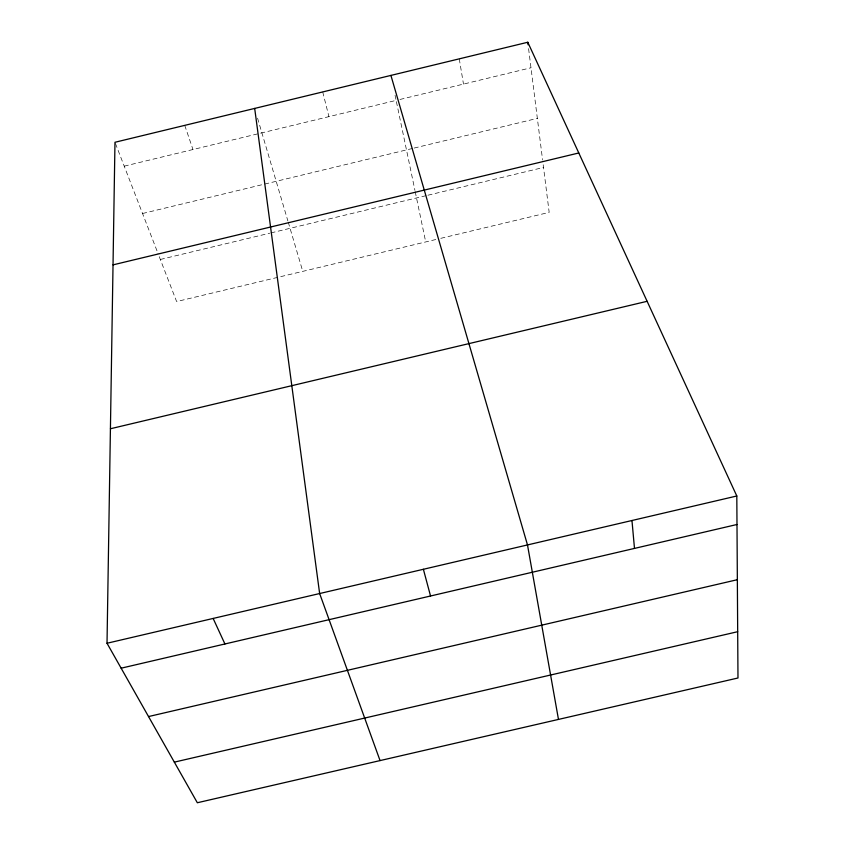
<?xml version="1.0" encoding="UTF-8"?>
<svg xmlns="http://www.w3.org/2000/svg" width="845" height="845" viewBox="0 0 845 845"><rect width="100%" height="100%" fill="white"/><g stroke="black" fill="none" stroke-linecap="round" stroke-linejoin="round"><path stroke-width="0.63" stroke-dasharray="4.22 3.17" d="M124.215 166.159L396.136 100.386L394.826 94.144M399.949 99.467L530.987 67.769M142.552 213.51L412.888 148.371M414.177 148.055L537.357 118.374M160.339 259.468L269.692 233.209M270.97 232.903L426.672 195.512M427.94 195.216L543.525 167.458M435.777 239.526L176.626 301.559L157.994 253.426M440.815 238.322L549.176 212.38L542.712 160.994M115.438 143.47L157.529 252.211M184.749 125.366L192.977 149.523M257.567 118.194L287.87 220.894M288.24 222.14L302.763 271.361M322.716 91.936L328.937 116.642M396.4 101.653L414.937 190.368M415.201 191.635L425.711 241.934M459.268 58.854L463.482 84.099M528.579 48.63L542.553 159.705"/><path stroke-width="1.27" d="M107.019 643.256L114.973 142.277L527.787 42.25L736.808 495.994L737.981 677.996L197.339 802.75L107.019 643.256L736.808 495.994M113.029 264.865L578.793 152.977M110.431 428.753L647.122 301.306M121.141 668.194L736.998 524.491M148.53 716.56L737.347 579.702M174.334 762.137L737.685 631.701M213.141 618.445L224.928 643.974M380.049 760.584L319.642 593.539L254.683 108.424M390.918 75.416L527.491 544.94L558.471 719.412M423.387 569.287L430.538 596M527.787 42.25L528.104 44.806M631.965 520.509L634.489 548.405"/></g></svg>
